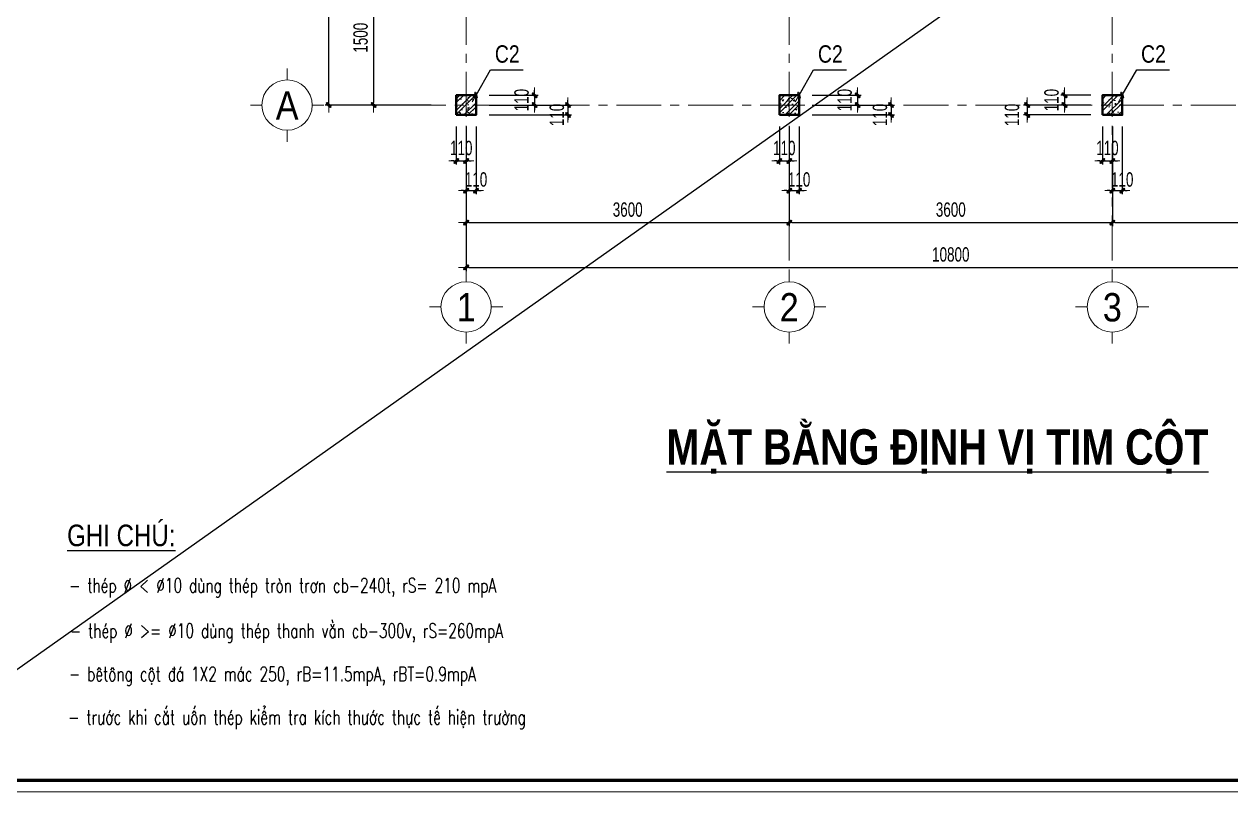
# Model space of a CAD drawing. Header units: millimetres. Extents: x -295047 to 304185, y -728047 to -308748.
# Drawn here: x -102044 to -88598, y -340682 to -332131 of the extents above; entities that cross this region are included whole.
import ezdxf
from ezdxf.enums import TextEntityAlignment as Align

# ---------------------------------------------------------------- set-up
doc = ezdxf.new("R2010")
doc.units = ezdxf.units.MM
doc.header["$MEASUREMENT"] = 0
doc.header["$PDMODE"] = 32
for name, pattern in [('CENTERX2', [4, 2.5, -0.5, 0.5, -0.5]), ('DASHDOT', [1, 0.5, -0.25, 0, -0.25]), ('HIDDEN', [0.375, 0.25, -0.125])]:
    doc.linetypes.add(name, pattern=pattern)
doc.layers.get('Defpoints').update_dxf_attribs({"color": 1})
doc.layers.add('KCS_Plotter', color=11, linetype='Continuous', plot=False)
for name, color, linetype, lineweight in [('Khungten_LCDI', 7, 'Continuous', 5), ('LC Dim', 8, 'Continuous', 18), ('LC Hatch', 252, 'Continuous', 9), ('LC ISO', 153, 'Continuous', 13), ('LC MANH DUT', 35, 'HIDDEN', 5), ('LC Net dam2', 6, 'Continuous', 40), ('LC Net manh', 219, 'Continuous', 5), ('LC Net thay', 7, 'Continuous', 25), ('LC Net truc', 79, 'DASHDOT', 13), ('LC Text1', 3, 'Continuous', 20), ('LC Text2', 7, 'Continuous', 25)]:
    doc.layers.add(name, color=color, linetype=linetype, lineweight=lineweight)
doc.styles.add('1', font='vnsimli.shx', dxfattribs={"width": 0.6})
doc.styles.add('HOATBIF', font='hoatbif.shx', dxfattribs={"width": 0.7})
doc.styles.add('Khungten', font='VHAVAN.TTF', dxfattribs={"width": 0.9, "height": 5000})
doc.styles.add('LC 1', font='VHAVANB.TTF')
doc.styles.add('LC 3', font='vnsimli.shx', dxfattribs={"width": 0.75})
doc.styles.add('LC3', font='VHARIALB.TTF', dxfattribs={"width": 0.8})
doc.styles.add('T2', font='VHARIAL.TTF', dxfattribs={"width": 0.8})
doc.styles.add('Title', font='VHBLACK.TTF', dxfattribs={"width": 0.8})
doc.dimstyles.new('1-100', dxfattribs={"dimscale": 100, "dimtxt": 2.5, "dimasz": 0.35, "dimexe": 0.5, "dimexo": 0, "dimgap": 0.8, "dimtad": 1, "dimdec": 0, "dimzin": 0, "dimdsep": 46, "dimtxsty": 'HOATBIF', "dimblk1": 'DOT', "dimblk2": 'DOT', "dimsah": 1, "dimcen": -1, "dimdle": 1, "dimclrd": 256, "dimclre": 256, "dimclrt": 4, "dimadec": 3, "dimazin": 2, "dimtfac": 0.333333, "dimtdec": 0, "dimtix": 1, "dimtmove": 2, "dimatfit": 3, "dimldrblk": 'DOT', "dimfxl": 1, "dimtvp": 0.833333, "dimtolj": 1, "dimtzin": 0, "dimarcsym": 0})
doc.dimstyles.new('1-100$7', dxfattribs={"dimtxt": 230, "dimasz": 300, "dimexe": 50, "dimexo": 300, "dimgap": 80, "dimtad": 1, "dimdec": 3, "dimzin": 12, "dimdsep": 46, "dimtxsty": '1', "dimblk1": 'ARCHTICK', "dimblk2": 'ARCHTICK', "dimsah": 1, "dimcen": 0.09, "dimdle": 160, "dimclrd": 256, "dimclre": 6, "dimclrt": 4, "dimadec": 3, "dimazin": 3, "dimtfac": 1, "dimtdec": 3, "dimtix": 1, "dimtmove": 2, "dimatfit": 3, "dimldrblk": 'DOTSMALL', "dimfxl": 1, "dimtolj": 1, "dimtzin": 15, "dimarcsym": 0})

# ---------------------------------------------------------------- blocks, each defined once
blk = doc.blocks.new('cot')
at = {"layer": 'LC Hatch', "ltscale": 2}
h = blk.add_hatch(dxfattribs=at)
h.set_pattern_fill('BTCT', color=256, scale=25)
h.set_pattern_definition([(50, (0, 0), (179.31505, -15.68803), [18.75, -206.25]), (355, (0, 0), (-34.68783, 188.04803), [15, -165]), (100.4514, (14.94, -1.3), (144.62735, 172.3599), [15.93505, -175.2855]), (46.1842, (0, 50), (266.8103, -41.3798), [28.125, -309.375]), (96.6356, (22.23, 46.55), (233.6657, 243.5295), [23.9026, -262.9282]), (351.1842, (0, 50), (233.6655, 243.5297), [22.5, -247.5]), (21, (25, 37.5), (149.22676, -100.65472), [18.75, -206.25]), (326, (25, 37.5), (60.82883, 181.2875), [15, -165]), (71.4514, (37.44, 29.11), (210.05566, 80.6326), [15.93505, -175.2855]), (37.5, (0, 0), (3.03996, 83.22346), [0, -163, 0, -167.5, 0, -165.625]), (7.5, (0, 0), (65.76738, 98.60293), [0, -95.5, 0, -159.25, 0, -63.125]), (327.5, (-55.75, 0), (133.45561, -5.63872), [0, -62.5, 0, -195, 0, -258.75]), (317.5, (-80.75, 0), (145.79654, 25.02625), [0, -81.25, 0, -129.5, 0, -183.75]), (45, (0, 0), (-66.29126, 66.29126), []), (45, (44.19, 0), (-66.29126, 66.29126), [])])
h.paths.add_polyline_path([(44560.5, -27305.5), (44340.5, -27305.5), (44340.5, -27525.5), (44560.5, -27525.5)])
at = {"layer": 'LC Net dam2', "ltscale": 2}
blk.add_lwpolyline([(44340.5, -27525.5), (44560.5, -27525.5), (44560.5, -27305.5), (44340.5, -27305.5)], close=True, dxfattribs=at)
blk = doc.blocks.new('DOT')
at = {"layer": 'LC Dim'}
blk.add_line((-3, 0), (3, 0), dxfattribs=at)
at = {"layer": 'LC Dim', "color": 4}
blk.add_line((-1, -1), (1, 1), dxfattribs=at)
blk.add_lwpolyline([(0.5, 1), (-1, -0.5), (-0.5, -1), (1, 0.5)], close=True, dxfattribs=at)
blk = doc.blocks.new('*D760')
at = {"layer": 'Defpoints', "color": 0, "ltscale": 2, "transparency": 16777216}
for p in [(-96864, -332922), (-96864, -333032), (-96357, -333032)]:
    blk.add_point(p, dxfattribs=at)
at = {"layer": 'LC Dim', "lineweight": -2, "ltscale": 2, "transparency": 16777216}
for p, q in [((-96864, -332922), (-96317, -332922)), ((-96357, -332894), (-96357, -332866)), ((-96357, -332922), (-96357, -333032)), ((-96864, -333032), (-96317, -333032)), ((-96357, -333060), (-96357, -333088))]:
    blk.add_line(p, q, dxfattribs=at)
at = {"layer": 'LC Dim', "lineweight": -2, "ltscale": 2, "transparency": 16777216, "xscale": 28, "yscale": 28, "zscale": 28}
for p, rotation in [((-96357, -332922), 270), ((-96357, -333032), 90)]:
    blk.add_blockref('DOT', p, dxfattribs=dict(at, rotation=rotation))
at = {"layer": 'LC Dim', "color": 4, "ltscale": 2, "transparency": 16777216, "insert": (-96501, -332977), "char_height": 160, "attachment_point": 5, "rotation": 90, "style": 'HOATBIF'}
blk.add_mtext('\\A1;110', dxfattribs=at)
blk = doc.blocks.new('_Dot')
at = {"color": 0, "linetype": 'ByBlock', "lineweight": -2}
blk.add_line((-0.5, 0), (-1, 0), dxfattribs=at)
at = {"color": 0, "linetype": 'ByBlock', "const_width": 0.5}
blk.add_lwpolyline([(-0.25, 0, 1), (0.25, 0, 1)], format="xyb", close=True, dxfattribs=at)
blk = doc.blocks.new('*D761')
at = {"layer": 'Defpoints', "color": 0, "ltscale": 2, "transparency": 16777216}
for p in [(-96864, -333032), (-96864, -333142), (-95985, -333142)]:
    blk.add_point(p, dxfattribs=at)
at = {"layer": 'LC Dim', "lineweight": -2, "ltscale": 2, "transparency": 16777216}
for p, q in [((-96864, -333032), (-95945, -333032)), ((-95985, -333004), (-95985, -332976)), ((-95985, -333032), (-95985, -333142)), ((-96864, -333142), (-95945, -333142)), ((-95985, -333170), (-95985, -333198))]:
    blk.add_line(p, q, dxfattribs=at)
at = {"layer": 'LC Dim', "lineweight": -2, "ltscale": 2, "transparency": 16777216, "xscale": 28, "yscale": 28, "zscale": 28}
for p, rotation in [((-95985, -333032), 270), ((-95985, -333142), 90)]:
    blk.add_blockref('DOT', p, dxfattribs=dict(at, rotation=rotation))
at = {"layer": 'LC Dim', "color": 4, "ltscale": 2, "transparency": 16777216, "insert": (-96108, -333142), "char_height": 160, "attachment_point": 5, "rotation": 90, "style": 'HOATBIF'}
blk.add_mtext('\\A1;110', dxfattribs=at)
blk = doc.blocks.new('*D762')
at = {"layer": 'Defpoints', "color": 0, "ltscale": 2, "transparency": 16777216}
for p in [(-90157, -333032), (-90868, -333142), (-90157, -333142)]:
    blk.add_point(p, dxfattribs=at)
at = {"layer": 'LC Dim', "lineweight": -2, "ltscale": 2, "transparency": 16777216}
for p, q in [((-90157, -333032), (-90908, -333032)), ((-90868, -333004), (-90868, -332976)), ((-90868, -333032), (-90868, -333142)), ((-90157, -333142), (-90908, -333142)), ((-90868, -333170), (-90868, -333198))]:
    blk.add_line(p, q, dxfattribs=at)
at = {"layer": 'LC Dim', "lineweight": -2, "ltscale": 2, "transparency": 16777216, "xscale": 28, "yscale": 28, "zscale": 28}
for p, rotation in [((-90868, -333032), 270), ((-90868, -333142), 90)]:
    blk.add_blockref('DOT', p, dxfattribs=dict(at, rotation=rotation))
at = {"layer": 'LC Dim', "color": 4, "ltscale": 2, "transparency": 16777216, "insert": (-91037, -333142), "char_height": 160, "attachment_point": 5, "rotation": 90, "style": 'HOATBIF'}
blk.add_mtext('\\A1;110', dxfattribs=at)
blk = doc.blocks.new('*D763')
at = {"layer": 'Defpoints', "color": 0, "ltscale": 2, "transparency": 16777216}
for p in [(-90157, -332922), (-90452, -333032), (-90157, -333032)]:
    blk.add_point(p, dxfattribs=at)
at = {"layer": 'LC Dim', "lineweight": -2, "ltscale": 2, "transparency": 16777216}
for p, q in [((-90157, -332922), (-90492, -332922)), ((-90452, -332894), (-90452, -332866)), ((-90452, -332922), (-90452, -333032)), ((-90157, -333032), (-90492, -333032)), ((-90452, -333060), (-90452, -333088))]:
    blk.add_line(p, q, dxfattribs=at)
at = {"layer": 'LC Dim', "lineweight": -2, "ltscale": 2, "transparency": 16777216, "xscale": 28, "yscale": 28, "zscale": 28}
for p, rotation in [((-90452, -332922), 270), ((-90452, -333032), 90)]:
    blk.add_blockref('DOT', p, dxfattribs=dict(at, rotation=rotation))
at = {"layer": 'LC Dim', "color": 4, "ltscale": 2, "transparency": 16777216, "insert": (-90596, -332977), "char_height": 160, "attachment_point": 5, "rotation": 90, "style": 'HOATBIF'}
blk.add_mtext('\\A1;110', dxfattribs=at)
blk = doc.blocks.new('*D764')
at = {"layer": 'Defpoints', "color": 0, "ltscale": 2, "transparency": 16777216}
for p in [(-93264, -332922), (-93264, -333032), (-92757, -333032)]:
    blk.add_point(p, dxfattribs=at)
at = {"layer": 'LC Dim', "lineweight": -2, "ltscale": 2, "transparency": 16777216}
for p, q in [((-93264, -332922), (-92717, -332922)), ((-92757, -332894), (-92757, -332866)), ((-92757, -332922), (-92757, -333032)), ((-93264, -333032), (-92717, -333032)), ((-92757, -333060), (-92757, -333088))]:
    blk.add_line(p, q, dxfattribs=at)
at = {"layer": 'LC Dim', "lineweight": -2, "ltscale": 2, "transparency": 16777216, "xscale": 28, "yscale": 28, "zscale": 28}
for p, rotation in [((-92757, -332922), 270), ((-92757, -333032), 90)]:
    blk.add_blockref('DOT', p, dxfattribs=dict(at, rotation=rotation))
at = {"layer": 'LC Dim', "color": 4, "ltscale": 2, "transparency": 16777216, "insert": (-92901, -332977), "char_height": 160, "attachment_point": 5, "rotation": 90, "style": 'HOATBIF'}
blk.add_mtext('\\A1;110', dxfattribs=at)
blk = doc.blocks.new('*D765')
at = {"layer": 'Defpoints', "color": 0, "ltscale": 2, "transparency": 16777216}
for p in [(-93264, -333032), (-93264, -333142), (-92385, -333142)]:
    blk.add_point(p, dxfattribs=at)
at = {"layer": 'LC Dim', "lineweight": -2, "ltscale": 2, "transparency": 16777216}
for p, q in [((-93264, -333032), (-92345, -333032)), ((-92385, -333004), (-92385, -332976)), ((-92385, -333032), (-92385, -333142)), ((-93264, -333142), (-92345, -333142)), ((-92385, -333170), (-92385, -333198))]:
    blk.add_line(p, q, dxfattribs=at)
at = {"layer": 'LC Dim', "lineweight": -2, "ltscale": 2, "transparency": 16777216, "xscale": 28, "yscale": 28, "zscale": 28}
for p, rotation in [((-92385, -333032), 270), ((-92385, -333142), 90)]:
    blk.add_blockref('DOT', p, dxfattribs=dict(at, rotation=rotation))
at = {"layer": 'LC Dim', "color": 4, "ltscale": 2, "transparency": 16777216, "insert": (-92508, -333142), "char_height": 160, "attachment_point": 5, "rotation": 90, "style": 'HOATBIF'}
blk.add_mtext('\\A1;110', dxfattribs=at)
blk = doc.blocks.new('*D698')
at = {"layer": 'Defpoints', "color": 0, "ltscale": 2, "transparency": 16777216}
for p in [(-97229, -333270), (-97119, -333270), (-97119, -333655)]:
    blk.add_point(p, dxfattribs=at)
at = {"layer": 'LC Dim', "lineweight": -2, "ltscale": 2, "transparency": 16777216}
for p, q in [((-97229, -333270), (-97229, -333695)), ((-97119, -333270), (-97119, -333695)), ((-97257, -333655), (-97285, -333655)), ((-97229, -333655), (-97119, -333655)), ((-97091, -333655), (-97063, -333655))]:
    blk.add_line(p, q, dxfattribs=at)
at = {"layer": 'LC Dim', "lineweight": -2, "ltscale": 2, "transparency": 16777216, "xscale": 28, "yscale": 28, "zscale": 28}
blk.add_blockref('DOT', (-97229, -333655), dxfattribs=at)
at = {"layer": 'LC Dim', "lineweight": -2, "ltscale": 2, "transparency": 16777216, "xscale": 28, "yscale": 28, "zscale": 28, "rotation": 180}
blk.add_blockref('DOT', (-97119, -333655), dxfattribs=at)
at = {"layer": 'LC Dim', "color": 4, "ltscale": 2, "transparency": 16777216, "insert": (-97174, -333511), "char_height": 160, "attachment_point": 5, "style": 'HOATBIF'}
blk.add_mtext('\\A1;110', dxfattribs=at)
blk = doc.blocks.new('*D699')
at = {"layer": 'Defpoints', "color": 0, "ltscale": 2, "transparency": 16777216}
for p in [(-97119, -333270), (-97009, -333270), (-97009, -333985)]:
    blk.add_point(p, dxfattribs=at)
at = {"layer": 'LC Dim', "lineweight": -2, "ltscale": 2, "transparency": 16777216}
for p, q in [((-97119, -333270), (-97119, -334025)), ((-97009, -333270), (-97009, -334025)), ((-97147, -333985), (-97175, -333985)), ((-97119, -333985), (-97009, -333985)), ((-96981, -333985), (-96953, -333985))]:
    blk.add_line(p, q, dxfattribs=at)
at = {"layer": 'LC Dim', "lineweight": -2, "ltscale": 2, "transparency": 16777216, "xscale": 28, "yscale": 28, "zscale": 28}
blk.add_blockref('DOT', (-97119, -333985), dxfattribs=at)
at = {"layer": 'LC Dim', "lineweight": -2, "ltscale": 2, "transparency": 16777216, "xscale": 28, "yscale": 28, "zscale": 28, "rotation": 180}
blk.add_blockref('DOT', (-97009, -333985), dxfattribs=at)
at = {"layer": 'LC Dim', "color": 4, "ltscale": 2, "transparency": 16777216, "insert": (-97009, -333862), "char_height": 160, "attachment_point": 5, "style": 'HOATBIF'}
blk.add_mtext('\\A1;110', dxfattribs=at)
blk = doc.blocks.new('*D700')
at = {"layer": 'Defpoints', "color": 0, "ltscale": 2, "transparency": 16777216}
for p in [(-93519, -333270), (-93409, -333270), (-93409, -333985)]:
    blk.add_point(p, dxfattribs=at)
at = {"layer": 'LC Dim', "lineweight": -2, "ltscale": 2, "transparency": 16777216}
for p, q in [((-93519, -333270), (-93519, -334025)), ((-93409, -333270), (-93409, -334025)), ((-93547, -333985), (-93575, -333985)), ((-93519, -333985), (-93409, -333985)), ((-93381, -333985), (-93353, -333985))]:
    blk.add_line(p, q, dxfattribs=at)
at = {"layer": 'LC Dim', "lineweight": -2, "ltscale": 2, "transparency": 16777216, "xscale": 28, "yscale": 28, "zscale": 28}
blk.add_blockref('DOT', (-93519, -333985), dxfattribs=at)
at = {"layer": 'LC Dim', "lineweight": -2, "ltscale": 2, "transparency": 16777216, "xscale": 28, "yscale": 28, "zscale": 28, "rotation": 180}
blk.add_blockref('DOT', (-93409, -333985), dxfattribs=at)
at = {"layer": 'LC Dim', "color": 4, "ltscale": 2, "transparency": 16777216, "insert": (-93409, -333862), "char_height": 160, "attachment_point": 5, "style": 'HOATBIF'}
blk.add_mtext('\\A1;110', dxfattribs=at)
blk = doc.blocks.new('*D701')
at = {"layer": 'Defpoints', "color": 0, "ltscale": 2, "transparency": 16777216}
for p in [(-93629, -333270), (-93519, -333270), (-93519, -333655)]:
    blk.add_point(p, dxfattribs=at)
at = {"layer": 'LC Dim', "lineweight": -2, "ltscale": 2, "transparency": 16777216}
for p, q in [((-93629, -333270), (-93629, -333695)), ((-93519, -333270), (-93519, -333695)), ((-93657, -333655), (-93685, -333655)), ((-93629, -333655), (-93519, -333655)), ((-93491, -333655), (-93463, -333655))]:
    blk.add_line(p, q, dxfattribs=at)
at = {"layer": 'LC Dim', "lineweight": -2, "ltscale": 2, "transparency": 16777216, "xscale": 28, "yscale": 28, "zscale": 28}
blk.add_blockref('DOT', (-93629, -333655), dxfattribs=at)
at = {"layer": 'LC Dim', "lineweight": -2, "ltscale": 2, "transparency": 16777216, "xscale": 28, "yscale": 28, "zscale": 28, "rotation": 180}
blk.add_blockref('DOT', (-93519, -333655), dxfattribs=at)
at = {"layer": 'LC Dim', "color": 4, "ltscale": 2, "transparency": 16777216, "insert": (-93574, -333511), "char_height": 160, "attachment_point": 5, "style": 'HOATBIF'}
blk.add_mtext('\\A1;110', dxfattribs=at)
blk = doc.blocks.new('*D702')
at = {"layer": 'Defpoints', "color": 0, "ltscale": 2, "transparency": 16777216}
for p in [(-89919, -333270), (-89809, -333270), (-89809, -333985)]:
    blk.add_point(p, dxfattribs=at)
at = {"layer": 'LC Dim', "lineweight": -2, "ltscale": 2, "transparency": 16777216}
for p, q in [((-89919, -333270), (-89919, -334025)), ((-89809, -333270), (-89809, -334025)), ((-89947, -333985), (-89975, -333985)), ((-89919, -333985), (-89809, -333985)), ((-89781, -333985), (-89753, -333985))]:
    blk.add_line(p, q, dxfattribs=at)
at = {"layer": 'LC Dim', "lineweight": -2, "ltscale": 2, "transparency": 16777216, "xscale": 28, "yscale": 28, "zscale": 28}
blk.add_blockref('DOT', (-89919, -333985), dxfattribs=at)
at = {"layer": 'LC Dim', "lineweight": -2, "ltscale": 2, "transparency": 16777216, "xscale": 28, "yscale": 28, "zscale": 28, "rotation": 180}
blk.add_blockref('DOT', (-89809, -333985), dxfattribs=at)
at = {"layer": 'LC Dim', "color": 4, "ltscale": 2, "transparency": 16777216, "insert": (-89809, -333862), "char_height": 160, "attachment_point": 5, "style": 'HOATBIF'}
blk.add_mtext('\\A1;110', dxfattribs=at)
blk = doc.blocks.new('*D703')
at = {"layer": 'Defpoints', "color": 0, "ltscale": 2, "transparency": 16777216}
for p in [(-90029, -333270), (-89919, -333270), (-89919, -333655)]:
    blk.add_point(p, dxfattribs=at)
at = {"layer": 'LC Dim', "lineweight": -2, "ltscale": 2, "transparency": 16777216}
for p, q in [((-90029, -333270), (-90029, -333695)), ((-89919, -333270), (-89919, -333695)), ((-90057, -333655), (-90085, -333655)), ((-90029, -333655), (-89919, -333655)), ((-89891, -333655), (-89863, -333655))]:
    blk.add_line(p, q, dxfattribs=at)
at = {"layer": 'LC Dim', "lineweight": -2, "ltscale": 2, "transparency": 16777216, "xscale": 28, "yscale": 28, "zscale": 28}
blk.add_blockref('DOT', (-90029, -333655), dxfattribs=at)
at = {"layer": 'LC Dim', "lineweight": -2, "ltscale": 2, "transparency": 16777216, "xscale": 28, "yscale": 28, "zscale": 28, "rotation": 180}
blk.add_blockref('DOT', (-89919, -333655), dxfattribs=at)
at = {"layer": 'LC Dim', "color": 4, "ltscale": 2, "transparency": 16777216, "insert": (-89974, -333511), "char_height": 160, "attachment_point": 5, "style": 'HOATBIF'}
blk.add_mtext('\\A1;110', dxfattribs=at)
blk = doc.blocks.new('*D706')
at = {"layer": 'Defpoints', "color": 0, "ltscale": 2, "transparency": 16777216}
for p in [(-97119, -333270), (-93519, -333270), (-93519, -334341)]:
    blk.add_point(p, dxfattribs=at)
at = {"layer": 'LC Dim', "lineweight": -2, "ltscale": 2, "transparency": 16777216}
for p, q in [((-97119, -333270), (-97119, -334381)), ((-93519, -333270), (-93519, -334381)), ((-97091, -334341), (-93547, -334341))]:
    blk.add_line(p, q, dxfattribs=at)
at = {"layer": 'LC Dim', "lineweight": -2, "ltscale": 2, "transparency": 16777216, "xscale": 28, "yscale": 28, "zscale": 28, "rotation": 180}
blk.add_blockref('DOT', (-97119, -334341), dxfattribs=at)
at = {"layer": 'LC Dim', "lineweight": -2, "ltscale": 2, "transparency": 16777216, "xscale": 28, "yscale": 28, "zscale": 28}
blk.add_blockref('DOT', (-93519, -334341), dxfattribs=at)
at = {"layer": 'LC Dim', "color": 4, "ltscale": 2, "transparency": 16777216, "insert": (-95319, -334197), "char_height": 160, "attachment_point": 5, "style": 'HOATBIF'}
blk.add_mtext('\\A1;3600', dxfattribs=at)
blk = doc.blocks.new('*D707')
at = {"layer": 'Defpoints', "color": 0, "ltscale": 2, "transparency": 16777216}
for p in [(-93519, -333270), (-89919, -333270), (-89919, -334341)]:
    blk.add_point(p, dxfattribs=at)
at = {"layer": 'LC Dim', "lineweight": -2, "ltscale": 2, "transparency": 16777216}
for p, q in [((-93519, -333270), (-93519, -334381)), ((-89919, -333270), (-89919, -334381)), ((-93491, -334341), (-89947, -334341))]:
    blk.add_line(p, q, dxfattribs=at)
at = {"layer": 'LC Dim', "lineweight": -2, "ltscale": 2, "transparency": 16777216, "xscale": 28, "yscale": 28, "zscale": 28, "rotation": 180}
blk.add_blockref('DOT', (-93519, -334341), dxfattribs=at)
at = {"layer": 'LC Dim', "lineweight": -2, "ltscale": 2, "transparency": 16777216, "xscale": 28, "yscale": 28, "zscale": 28}
blk.add_blockref('DOT', (-89919, -334341), dxfattribs=at)
at = {"layer": 'LC Dim', "color": 4, "ltscale": 2, "transparency": 16777216, "insert": (-91719, -334197), "char_height": 160, "attachment_point": 5, "style": 'HOATBIF'}
blk.add_mtext('\\A1;3600', dxfattribs=at)
blk = doc.blocks.new('*D708')
at = {"layer": 'Defpoints', "color": 0, "ltscale": 2, "transparency": 16777216}
for p in [(-89919, -333270), (-86319, -333270), (-86319, -334341)]:
    blk.add_point(p, dxfattribs=at)
at = {"layer": 'LC Dim', "lineweight": -2, "ltscale": 2, "transparency": 16777216}
for p, q in [((-89919, -333270), (-89919, -334381)), ((-86319, -333270), (-86319, -334381)), ((-89891, -334341), (-86347, -334341))]:
    blk.add_line(p, q, dxfattribs=at)
at = {"layer": 'LC Dim', "lineweight": -2, "ltscale": 2, "transparency": 16777216, "xscale": 28, "yscale": 28, "zscale": 28, "rotation": 180}
blk.add_blockref('DOT', (-89919, -334341), dxfattribs=at)
at = {"layer": 'LC Dim', "lineweight": -2, "ltscale": 2, "transparency": 16777216, "xscale": 28, "yscale": 28, "zscale": 28}
blk.add_blockref('DOT', (-86319, -334341), dxfattribs=at)
at = {"layer": 'LC Dim', "color": 4, "ltscale": 2, "transparency": 16777216, "insert": (-88119, -334197), "char_height": 160, "attachment_point": 5, "style": 'HOATBIF'}
blk.add_mtext('\\A1;3600', dxfattribs=at)
blk = doc.blocks.new('*D709')
at = {"layer": 'Defpoints', "color": 0, "ltscale": 2, "transparency": 16777216}
for p in [(-97119, -333270), (-86319, -333270), (-86319, -334841)]:
    blk.add_point(p, dxfattribs=at)
at = {"layer": 'LC Dim', "lineweight": -2, "ltscale": 2, "transparency": 16777216}
for p, q in [((-97119, -333270), (-97119, -334881)), ((-86319, -333270), (-86319, -334881)), ((-97091, -334841), (-86347, -334841))]:
    blk.add_line(p, q, dxfattribs=at)
at = {"layer": 'LC Dim', "lineweight": -2, "ltscale": 2, "transparency": 16777216, "xscale": 28, "yscale": 28, "zscale": 28, "rotation": 180}
blk.add_blockref('DOT', (-97119, -334841), dxfattribs=at)
at = {"layer": 'LC Dim', "lineweight": -2, "ltscale": 2, "transparency": 16777216, "xscale": 28, "yscale": 28, "zscale": 28}
blk.add_blockref('DOT', (-86319, -334841), dxfattribs=at)
at = {"layer": 'LC Dim', "color": 4, "ltscale": 2, "transparency": 16777216, "insert": (-91719, -334697), "char_height": 160, "attachment_point": 5, "style": 'HOATBIF'}
blk.add_mtext('\\A1;10800', dxfattribs=at)
blk = doc.blocks.new('*D711')
at = {"layer": 'Defpoints', "color": 0, "ltscale": 2, "transparency": 16777216}
for p in [(-97508, -331532), (-98151, -333032), (-97508, -333032)]:
    blk.add_point(p, dxfattribs=at)
at = {"layer": 'LC Dim', "lineweight": -2, "ltscale": 2, "transparency": 16777216}
for p, q in [((-97508, -331532), (-98191, -331532)), ((-98151, -331560), (-98151, -333004)), ((-97508, -333032), (-98191, -333032))]:
    blk.add_line(p, q, dxfattribs=at)
at = {"layer": 'LC Dim', "lineweight": -2, "ltscale": 2, "transparency": 16777216, "xscale": 28, "yscale": 28, "zscale": 28}
for p, rotation in [((-98151, -331532), 90), ((-98151, -333032), 270)]:
    blk.add_blockref('DOT', p, dxfattribs=dict(at, rotation=rotation))
at = {"layer": 'LC Dim', "color": 4, "ltscale": 2, "transparency": 16777216, "insert": (-98295, -332282), "char_height": 160, "attachment_point": 5, "rotation": 90, "style": 'HOATBIF'}
blk.add_mtext('\\A1;1500', dxfattribs=at)
blk = doc.blocks.new('*D712')
at = {"layer": 'Defpoints', "color": 0, "ltscale": 2, "transparency": 16777216}
for p in [(-98651, -325532), (-97508, -325532), (-97508, -333032)]:
    blk.add_point(p, dxfattribs=at)
at = {"layer": 'LC Dim', "lineweight": -2, "ltscale": 2, "transparency": 16777216}
for p, q in [((-97508, -325532), (-98691, -325532)), ((-98651, -333004), (-98651, -325560)), ((-97508, -333032), (-98691, -333032))]:
    blk.add_line(p, q, dxfattribs=at)
at = {"layer": 'LC Dim', "lineweight": -2, "ltscale": 2, "transparency": 16777216, "xscale": 28, "yscale": 28, "zscale": 28}
for p, rotation in [((-98651, -325532), 90), ((-98651, -333032), 270)]:
    blk.add_blockref('DOT', p, dxfattribs=dict(at, rotation=rotation))
at = {"layer": 'LC Dim', "color": 4, "ltscale": 2, "transparency": 16777216, "insert": (-98795, -329282), "char_height": 160, "attachment_point": 5, "rotation": 90, "style": 'HOATBIF'}
blk.add_mtext('\\A1;7500', dxfattribs=at)
blk = doc.blocks.new('TTRUC')
at = {"layer": 'LC ISO'}
for p, q in [((0, 6.95), (0, 10.13)), ((-6.95, 0), (-10.13, 0)), ((6.95, 0), (10.13, 0)), ((0, -6.95), (0, -10.13))]:
    blk.add_line(p, q, dxfattribs=at)
at = {"layer": 'LC Net manh'}
blk.add_circle((0, 0), 6.95, dxfattribs=at)
blk = doc.blocks.new('TIEUDE1')
at = {"layer": 'LC Text2', "color": 7, "style": 'LC 1'}
blk.add_attdef('TIªU§Ò', text='', height=5, dxfattribs=at).set_placement((0, 0), align=Align.BOTTOM_CENTER)
blk.add_attdef('TL', text='', height=3, dxfattribs=at).set_placement((0, -2), align=Align.TOP_CENTER)
blk = doc.blocks.new('lcdi fix')
at = {"layer": 'Defpoints', "lineweight": 0}
blk.add_lwpolyline([(-1200, -14850), (-1200, 14850), (40800, 14850), (40800, -14850)], close=True, dxfattribs=at)
at = {"layer": 'Khungten_LCDI', "color": 5, "lineweight": 60}
blk.add_lwpolyline([(0, -14650), (0, 14650), (40600, 14650), (40600, -14650)], close=True, dxfattribs=at)
at = {"color": 7, "style": 'Khungten', "width": 0.8}
for tag, p in [('REVISION', (39499, -10746)), ('NGAYHT', (39546, -11609))]:
    blk.add_attdef(tag, text='', height=200, dxfattribs=at).set_placement(p, align=Align.CENTER)
at = {"layer": 'LC Text1', "style": 'Title', "width": 1.485915}
for tag, p, p2 in [('TENBANVE1', (36913, -8886), (40339, -8886)), ('TENBANVE2', (36913, -9562), (40339, -9562))]:
    blk.add_attdef(tag, text='', height=250, dxfattribs=at).set_placement(p, p2, align=Align.FIT)
at = {"layer": 'LC Text1', "style": 'Title', "width": 0.7}
blk.add_attdef('SOBANVE', text='', height=250, dxfattribs=at).set_placement((39562, -13896), align=Align.CENTER)

msp = doc.modelspace()

# ---------------------------------------------------------------- linework, layer by layer
at = {"layer": 'KCS_Plotter', "ltscale": 2}
msp.add_line((-104055, -340681.5), (-77175, -321673.5), dxfattribs=at)
at = {"layer": 'LC Net truc', "linetype": 'CENTERX2', "ltscale": 200}
for p, q in [((-97119.3, -324661.8), (-97119.3, -334941.8)), ((-93519.3, -324661.8), (-93519.3, -334941.8)), ((-89919.3, -324661.8), (-89919.3, -334941.8)), ((-98644.7, -333032.3), (-85355.3, -333032.3))]:
    msp.add_line(p, q, dxfattribs=at)

# ---------------------------------------------------------------- block references
at = {"layer": 'LC ISO', "xscale": 40.31376784078886, "yscale": 40.31376784078886, "zscale": 40.31376784078886}
for p in [(-99113.7, -333032.3), (-97119.3, -335279.9), (-93519.3, -335279.9), (-89919.3, -335279.9)]:
    msp.add_blockref('TTRUC', p, dxfattribs=at)
at = {"layer": 'LC MANH DUT'}
for p in [(-141569.8, -305616.8), (-137969.8, -305616.8), (-134369.8, -305616.8)]:
    msp.add_blockref('cot', p, dxfattribs=at)
at = {"layer": 'LC Net thay', "xscale": 0.6399999999848659, "yscale": 0.6399999999848659, "zscale": 0.6399999999848659}
msp.add_blockref('lcdi fix', (-103287, -331177.5), dxfattribs=at)
at = {"layer": 'LC Text2'}
ref = msp.add_blockref('TIEUDE1', (-91867.2, -337155), dxfattribs=dict(at, xscale=80.00000000015463, yscale=80.00000000015463, zscale=80.00000000015463))
ref.add_attrib('TIªU§Ò', '%%UmÆt b»ng ®Þnh vÞ tim cét', dxfattribs={"color": 7, "height": 393.953, "style": 'LC3', "width": 0.8}).set_placement((-91867.2, -337155), align=Align.BOTTOM_CENTER)

# ---------------------------------------------------------------- texts
at = {"layer": 'LC Text1', "ltscale": 0.2, "style": 'LC 1', "width": 0.9}
for s, p in [('a', (-99113.7, -333289.1)), ('1', (-97119.3, -335536.7)), ('2', (-93519.3, -335536.7)), ('3', (-89919.3, -335536.7))]:
    msp.add_text(s, height=315.7, dxfattribs=at).set_placement(p, align=Align.BOTTOM_CENTER)
at = {"layer": 'LC Text1', "style": 'LC 3', "width": 0.7}
for s, p in [('- thÐp %%C < %%C10 dïng thÐp trßn tr¬n cb-240t, rS= 210 mpA', (-101541.6, -338462)), ('- thÐp %%C >= %%C10 dïng thÐp thanh v»n cb-300v, rS=260mpA', (-101533.5, -338967)), ('- bªt«ng cét ®¸ 1X2 m¸c 250, rB=11.5mpA, rBT=0.9mpA', (-101543.2, -339448.4)), ('- tr\xadíc khi c¾t uèn thÐp kiÓm tra kÝch th\xadíc thùc tÕ hiÖn tr\xadêng', (-101552.9, -339929.8))]:
    msp.add_text(s, height=160, dxfattribs=at).set_placement(p)
at = {"layer": 'LC Text2', "style": 'T2', "width": 0.8}
for s, height, p in [('c2', 193.55, (-96799.2, -332560)), ('c2', 193.55, (-93199.2, -332560)), ('c2', 193.55, (-89599.2, -332560)), ('%%Ughi chó:', 240, (-101565.5, -337945.1))]:
    msp.add_text(s, height=height, dxfattribs=at).set_placement(p)

# ---------------------------------------------------------------- dimensions: what is measured, and where the dimension line sits
at = {"layer": 'LC Dim', "ltscale": 2}
for base, p1, p2, angle, picture, middle in [((-98650.7, -325532.3), (-97507.6, -333032.3), (-97507.6, -325532.3), 90, '*D712', (-98794.7, -329282.3)), ((-98150.7, -333032.3), (-97507.6, -331532.3), (-97507.6, -333032.3), 90, '*D711', (-98294.7, -332282.3)), ((-96357.4, -333032.3), (-96864.1, -332922.3), (-96864.1, -333032.3), 90, '*D760', (-96501.4, -332977.3)), ((-92757.4, -333032.3), (-93264.1, -332922.3), (-93264.1, -333032.3), 90, '*D764', (-92901.4, -332977.3)), ((-90451.5, -333032.3), (-90157.3, -332922.3), (-90157.3, -333032.3), 90, '*D763', (-90595.5, -332977.3)), ((-97119.3, -333654.6), (-97229.3, -333270.3), (-97119.3, -333270.3), 180, '*D698', (-97174.3, -333510.6)), ((-93519.3, -333654.6), (-93629.3, -333270.3), (-93519.3, -333270.3), 180, '*D701', (-93574.3, -333510.6)), ((-89919.3, -333654.6), (-90029.3, -333270.3), (-89919.3, -333270.3), 180, '*D703', (-89974.3, -333510.6))]:
    dim = msp.add_linear_dim(base=base, p1=p1, p2=p2, angle=angle, dimstyle='1-100', override={"dimscale": 80, "dimtxt": 2}, dxfattribs=at)
    dim.commit()
    dim.dimension.update_dxf_attribs({"geometry": picture, "text_midpoint": middle})
for base, p1, p2, angle, picture, middle in [((-95985.1, -333142.3), (-96864.1, -333032.3), (-96864.1, -333142.3), 90, '*D761', (-96108.1, -333142.3)), ((-92385.1, -333142.3), (-93264.1, -333032.3), (-93264.1, -333142.3), 90, '*D765', (-92508.1, -333142.3)), ((-90867.9, -333142.3), (-90157.3, -333032.3), (-90157.3, -333142.3), 90, '*D762', (-91037.3, -333142.3)), ((-97009.3, -333984.6), (-97119.3, -333270.3), (-97009.3, -333270.3), 180, '*D699', (-97009.3, -333861.6)), ((-93409.3, -333984.6), (-93519.3, -333270.3), (-93409.3, -333270.3), 180, '*D700', (-93409.3, -333861.6)), ((-89809.3, -333984.6), (-89919.3, -333270.3), (-89809.3, -333270.3), 180, '*D702', (-89809.3, -333861.6))]:
    dim = msp.add_linear_dim(base=base, p1=p1, p2=p2, angle=angle, dimstyle='1-100', override={"dimscale": 80, "dimtxt": 2}, dxfattribs=at)
    dim.commit()
    dim.dimension.update_dxf_attribs({"geometry": picture, "text_midpoint": middle, "dimtype": 160})
for base, p1, p2, picture, middle in [((-93519.3, -334341), (-97119.3, -333270.3), (-93519.3, -333270.3), '*D706', (-95319.3, -334197)), ((-86319.3, -334841), (-97119.3, -333270.3), (-86319.3, -333270.3), '*D709', (-91719.3, -334697)), ((-89919.3, -334341), (-93519.3, -333270.3), (-89919.3, -333270.3), '*D707', (-91719.3, -334197)), ((-86319.3, -334341), (-89919.3, -333270.3), (-86319.3, -333270.3), '*D708', (-88119.3, -334197))]:
    dim = msp.add_linear_dim(base=base, p1=p1, p2=p2, dimstyle='1-100', override={"dimscale": 80, "dimtxt": 2}, dxfattribs=at)
    dim.commit()
    dim.dimension.update_dxf_attribs({"geometry": picture, "text_midpoint": middle})

# ---------------------------------------------------------------- leaders
for points in [[(-97009.3, -332922.3), (-96847.6, -332641.5), (-96482.9, -332641.5)], [(-93409.3, -332922.3), (-93247.6, -332641.5), (-92882.9, -332641.5)], [(-89809.3, -332922.3), (-89647.6, -332641.5), (-89282.9, -332641.5)]]:
    msp.add_leader(points, dimstyle='1-100$7', override={"dimscale": 80, "dimtxt": 2, "dimasz": 0.35, "dimexe": 0.5, "dimexo": 0, "dimgap": 0.8, "dimdec": 0, "dimzin": 0, "dimtxsty": 'HOATBIF', "dimcen": -1, "dimdle": 1, "dimclre": 256, "dimazin": 2, "dimtfac": 0.333333, "dimtdec": 0, "dimldrblk": 'DOT', "dimtvp": 0.833333, "dimtzin": 0}, dxfattribs=at)

doc.saveas('drawing.dxf')
